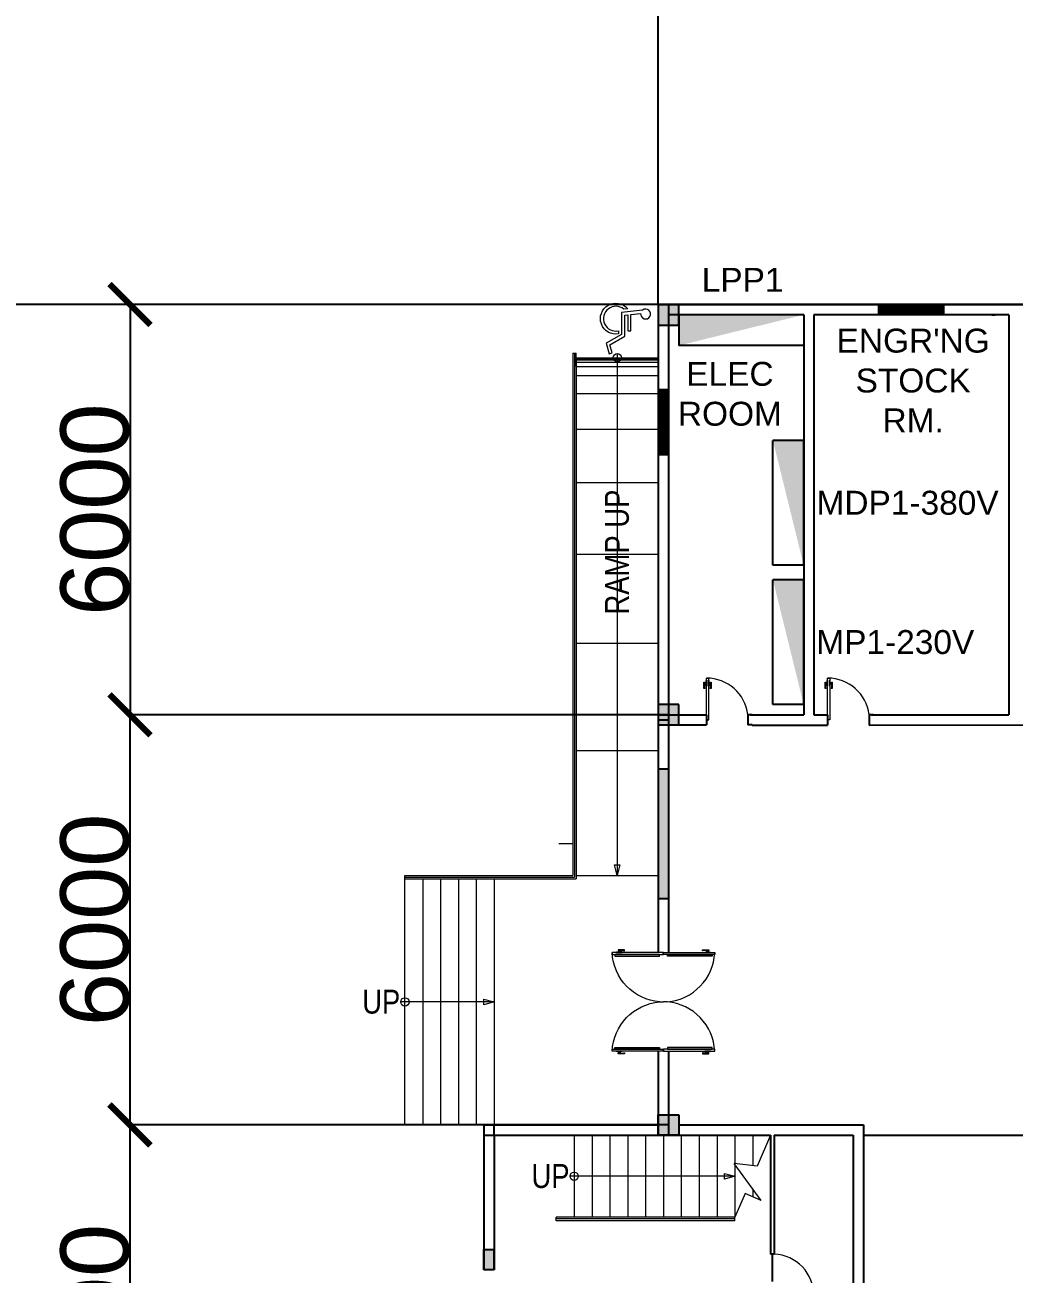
# Model space of a CAD drawing. Header units: millimetres. Extents: x 3339 to 2017737, y 4955 to 2748989.
# Drawn here: x 1275934 to 1290393, y 1294329 to 1312598 of the extents above; entities that cross this region are included whole.
import ezdxf

# ---------------------------------------------------------------- set-up
doc = ezdxf.new("R2010")
doc.units = ezdxf.units.MM
doc.header["$LTSCALE"] = 30
for name, color, linetype, lineweight in [('A-DETL-GENF', 92, 'Continuous', 13), ('A-DOOR', 31, 'Continuous', 13), ('STAIR', 1, 'Continuous', 5), ('T-WAL', 4, 'Continuous', 5)]:
    doc.layers.add(name, color=color, linetype=linetype, lineweight=lineweight)
for name, color, linetype in [('DIM LINES', 7, 'Continuous'), ('TEXT', 7, 'Continuous'), ('window', 92, 'Continuous')]:
    doc.layers.add(name, color=color, linetype=linetype)
doc.styles.add('Arial Narrow', font='ARIALN.TTF', dxfattribs={"height": 200})
doc.styles.get("Standard").update_dxf_attribs({"font": 'arial.ttf'})
doc.dimstyles.new('GREEN', dxfattribs={"dimtxt": 1000, "dimasz": 600, "dimexe": 0.18, "dimexo": 0.0625, "dimgap": 0.09, "dimtad": 2, "dimdec": 0, "dimzin": 0, "dimdsep": 46, "dimtxsty": 'Standard', "dimblk": 'ARCHTICK', "dimcen": 0.09, "dimclrd": 3, "dimclre": 3, "dimclrt": 2, "dimadec": 0, "dimazin": 0, "dimtfac": 1, "dimtdec": 0, "dimtofl": 0, "dimtmove": 0, "dimatfit": 3, "dimfxl": 1, "dimtolj": 1, "dimtzin": 0, "dimarcsym": 0})

# ---------------------------------------------------------------- blocks, each defined once
blk = doc.blocks.new('_ArchTick')
at = {"color": 0, "linetype": 'ByBlock', "const_width": 0.15}
blk.add_lwpolyline([(-0.5, -0.5), (0.5, 0.5)], dxfattribs=at)
blk = doc.blocks.new('*D723')
at = {"layer": 'Defpoints', "color": 0, "transparency": 16777216}
for p in [(1268483, 1308509), (1285193, 1308509), (1285193, 1238709)]:
    blk.add_point(p, dxfattribs=at)
at = {"layer": 'DIM LINES', "color": 3, "linetype": 'ByBlock', "lineweight": -2, "transparency": 16777216}
for p, q in [((1285193, 1308509), (1268483, 1308509)), ((1268483, 1238709), (1268483, 1308509)), ((1285193, 1238709), (1268483, 1238709))]:
    blk.add_line(p, q, dxfattribs=at)
at = {"layer": 'DIM LINES', "color": 3, "lineweight": -2, "transparency": 16777216, "xscale": 600, "yscale": 600, "zscale": 600}
for p, rotation in [((1268483, 1308509), 90), ((1268483, 1238709), 270)]:
    blk.add_blockref('_ArchTick', p, dxfattribs=dict(at, rotation=rotation))
at = {"layer": 'DIM LINES', "color": 2, "transparency": 16777216, "insert": (1267973, 1273609), "char_height": 1000, "attachment_point": 5, "rotation": 90}
blk.add_mtext('\\A1;69800', dxfattribs=at)
blk = doc.blocks.new('*D871')
at = {"layer": 'Defpoints', "color": 0, "transparency": 16777216}
for p in [(1375193, 1324539), (1285193, 1308509), (1375193, 1301709)]:
    blk.add_point(p, dxfattribs=at)
at = {"layer": 'DIM LINES', "color": 3, "linetype": 'ByBlock', "lineweight": -2, "transparency": 16777216}
for p, q in [((1285193, 1308509), (1285193, 1324539)), ((1285193, 1324539), (1375193, 1324539)), ((1375193, 1301709), (1375193, 1324539))]:
    blk.add_line(p, q, dxfattribs=at)
at = {"layer": 'DIM LINES', "color": 3, "lineweight": -2, "transparency": 16777216, "xscale": 600, "yscale": 600, "zscale": 600, "rotation": 180}
blk.add_blockref('_ArchTick', (1285193, 1324539), dxfattribs=at)
at = {"layer": 'DIM LINES', "color": 3, "lineweight": -2, "transparency": 16777216, "xscale": 600, "yscale": 600, "zscale": 600}
blk.add_blockref('_ArchTick', (1375193, 1324539), dxfattribs=at)
at = {"layer": 'DIM LINES', "color": 2, "transparency": 16777216, "insert": (1330193, 1325050), "char_height": 1000, "attachment_point": 5}
blk.add_mtext('\\A1;90000', dxfattribs=at)
blk = doc.blocks.new('*D872')
at = {"layer": 'Defpoints', "color": 0, "transparency": 16777216}
for p in [(1329193, 1319497), (1285193, 1308509), (1329193, 1289653)]:
    blk.add_point(p, dxfattribs=at)
at = {"layer": 'DIM LINES', "color": 3, "linetype": 'ByBlock', "lineweight": -2, "transparency": 16777216}
for p, q in [((1285193, 1308509), (1285193, 1319497)), ((1285193, 1319497), (1329193, 1319497)), ((1329193, 1289654), (1329193, 1319497))]:
    blk.add_line(p, q, dxfattribs=at)
at = {"layer": 'DIM LINES', "color": 3, "lineweight": -2, "transparency": 16777216, "xscale": 600, "yscale": 600, "zscale": 600, "rotation": 180}
blk.add_blockref('_ArchTick', (1285193, 1319497), dxfattribs=at)
at = {"layer": 'DIM LINES', "color": 3, "lineweight": -2, "transparency": 16777216, "xscale": 600, "yscale": 600, "zscale": 600}
blk.add_blockref('_ArchTick', (1329193, 1319497), dxfattribs=at)
at = {"layer": 'DIM LINES', "color": 2, "transparency": 16777216, "insert": (1307193, 1320008), "char_height": 1000, "attachment_point": 5}
blk.add_mtext('\\A1;44000', dxfattribs=at)
blk = doc.blocks.new('*D726')
at = {"layer": 'Defpoints', "color": 0, "transparency": 16777216}
for p in [(1291193, 1316216), (1285193, 1308509), (1291193, 1308509)]:
    blk.add_point(p, dxfattribs=at)
at = {"layer": 'DIM LINES', "color": 3, "linetype": 'ByBlock', "lineweight": -2, "transparency": 16777216}
for p, q in [((1285193, 1308509), (1285193, 1316216)), ((1285193, 1316216), (1291193, 1316216)), ((1291193, 1308509), (1291193, 1316216))]:
    blk.add_line(p, q, dxfattribs=at)
at = {"layer": 'DIM LINES', "color": 3, "lineweight": -2, "transparency": 16777216, "xscale": 600, "yscale": 600, "zscale": 600, "rotation": 180}
blk.add_blockref('_ArchTick', (1285193, 1316216), dxfattribs=at)
at = {"layer": 'DIM LINES', "color": 3, "lineweight": -2, "transparency": 16777216, "xscale": 600, "yscale": 600, "zscale": 600}
blk.add_blockref('_ArchTick', (1291193, 1316216), dxfattribs=at)
at = {"layer": 'DIM LINES', "color": 2, "transparency": 16777216, "insert": (1288193, 1316727), "char_height": 1000, "attachment_point": 5}
blk.add_mtext('\\A1;6000', dxfattribs=at)
blk = doc.blocks.new('*D878')
at = {"layer": 'Defpoints', "color": 0, "transparency": 16777216}
for p in [(1273181, 1308509), (1285193, 1308509), (1285193, 1284709)]:
    blk.add_point(p, dxfattribs=at)
at = {"layer": 'DIM LINES', "color": 3, "linetype": 'ByBlock', "lineweight": -2, "transparency": 16777216}
for p, q in [((1285193, 1308509), (1273181, 1308509)), ((1273181, 1284709), (1273181, 1308509)), ((1285193, 1284709), (1273181, 1284709))]:
    blk.add_line(p, q, dxfattribs=at)
at = {"layer": 'DIM LINES', "color": 3, "lineweight": -2, "transparency": 16777216, "xscale": 600, "yscale": 600, "zscale": 600}
for p, rotation in [((1273181, 1308509), 90), ((1273181, 1284709), 270)]:
    blk.add_blockref('_ArchTick', p, dxfattribs=dict(at, rotation=rotation))
at = {"layer": 'DIM LINES', "color": 2, "transparency": 16777216, "insert": (1272670, 1296609), "char_height": 1000, "attachment_point": 5, "rotation": 90}
blk.add_mtext('\\A1;23800', dxfattribs=at)
blk = doc.blocks.new('*D763')
at = {"layer": 'Defpoints', "color": 0, "transparency": 16777216}
for p in [(1285193, 1308509), (1277470, 1302509), (1285193, 1302509)]:
    blk.add_point(p, dxfattribs=at)
at = {"layer": 'DIM LINES', "color": 3, "linetype": 'ByBlock', "lineweight": -2, "transparency": 16777216}
for p, q in [((1285193, 1308509), (1277470, 1308509)), ((1277470, 1308509), (1277470, 1302509)), ((1285193, 1302509), (1277470, 1302509))]:
    blk.add_line(p, q, dxfattribs=at)
at = {"layer": 'DIM LINES', "color": 3, "lineweight": -2, "transparency": 16777216, "xscale": 600, "yscale": 600, "zscale": 600}
for p, rotation in [((1277470, 1308509), 90), ((1277470, 1302509), 270)]:
    blk.add_blockref('_ArchTick', p, dxfattribs=dict(at, rotation=rotation))
at = {"layer": 'DIM LINES', "color": 2, "transparency": 16777216, "insert": (1276959, 1305509), "char_height": 1000, "attachment_point": 5, "rotation": 90}
blk.add_mtext('\\A1;6000', dxfattribs=at)
blk = doc.blocks.new('*D764')
at = {"layer": 'Defpoints', "color": 0, "transparency": 16777216}
for p in [(1285343, 1302509), (1277469, 1296509), (1285343, 1296509)]:
    blk.add_point(p, dxfattribs=at)
at = {"layer": 'DIM LINES', "color": 3, "linetype": 'ByBlock', "lineweight": -2, "transparency": 16777216}
for p, q in [((1285343, 1302509), (1277469, 1302509)), ((1277469, 1302509), (1277469, 1296509)), ((1285343, 1296509), (1277469, 1296509))]:
    blk.add_line(p, q, dxfattribs=at)
at = {"layer": 'DIM LINES', "color": 3, "lineweight": -2, "transparency": 16777216, "xscale": 600, "yscale": 600, "zscale": 600}
for p, rotation in [((1277469, 1302509), 90), ((1277469, 1296509), 270)]:
    blk.add_blockref('_ArchTick', p, dxfattribs=dict(at, rotation=rotation))
at = {"layer": 'DIM LINES', "color": 2, "transparency": 16777216, "insert": (1276958, 1299509), "char_height": 1000, "attachment_point": 5, "rotation": 90}
blk.add_mtext('\\A1;6000', dxfattribs=at)
blk = doc.blocks.new('*D765')
at = {"layer": 'Defpoints', "color": 0, "transparency": 16777216}
for p in [(1285343, 1296509), (1277469, 1290509), (1285343, 1290509)]:
    blk.add_point(p, dxfattribs=at)
at = {"layer": 'DIM LINES', "color": 3, "linetype": 'ByBlock', "lineweight": -2, "transparency": 16777216}
for p, q in [((1285343, 1296509), (1277469, 1296509)), ((1277469, 1296509), (1277469, 1290509)), ((1285343, 1290509), (1277469, 1290509))]:
    blk.add_line(p, q, dxfattribs=at)
at = {"layer": 'DIM LINES', "color": 3, "lineweight": -2, "transparency": 16777216, "xscale": 600, "yscale": 600, "zscale": 600}
for p, rotation in [((1277469, 1296509), 90), ((1277469, 1290509), 270)]:
    blk.add_blockref('_ArchTick', p, dxfattribs=dict(at, rotation=rotation))
at = {"layer": 'DIM LINES', "color": 2, "transparency": 16777216, "insert": (1276959, 1293509), "char_height": 1000, "attachment_point": 5, "rotation": 90}
blk.add_mtext('\\A1;6000', dxfattribs=at)
blk = doc.blocks.new('poste w line 2')
h = blk.add_hatch(color=2)
h.dxf.hatch_style = 1
h.paths.add_polyline_path([(1353, 47318), (1053, 47318), (1053, 47018), (1353, 47018)])
at = {"color": 0}
for p, q in [((1053, 47168), (1053, 47318)), ((1053, 47318), (1353, 47318)), ((1353, 47318), (1353, 47018)), ((1053, 47018), (1053, 47168)), ((1353, 47018), (1053, 47018))]:
    blk.add_line(p, q, dxfattribs=at)
blk = doc.blocks.new('slash')
at = {"layer": 'STAIR'}
for p, q in [((2543, 11669), (2695, 12018)), ((2309, 11772), (2708, 11231)), ((2173, 10818), (2370, 11270))]:
    blk.add_line(p, q, dxfattribs=at)
for points in [[(2309, 11772), (2543, 11669)], [(2370, 11270), (2708, 11231)]]:
    blk.add_lwpolyline(points, dxfattribs=at)
blk = doc.blocks.new('double door no base 0.5')
at = {"color": 0}
for p, q in [((62065, 59903), (62095, 59903)), ((63478, 59903), (63508, 59903))]:
    blk.add_line(p, q, dxfattribs=at)
at = {"layer": 'A-DETL-GENF'}
for p, q in [((62095, 59843), (62095, 59193)), ((62118, 59843), (62095, 59843)), ((62118, 59193), (62118, 59843)), ((63456, 59193), (63456, 59843)), ((63456, 59843), (63478, 59843)), ((63478, 59843), (63478, 59193)), ((62036, 59324), (62027, 59332)), ((62027, 59332), (62027, 59271)), ((62042, 59332), (62027, 59332)), ((62027, 59271), (62036, 59271)), ((62037, 59271), (62027, 59271)), ((62027, 59271), (62027, 59242)), ((62027, 59242), (62037, 59242)), ((62036, 59271), (62036, 59324)), ((62036, 59324), (62042, 59324)), ((62037, 59242), (62037, 59271)), ((62037, 59268), (62037, 59244)), ((62061, 59268), (62037, 59268)), ((62037, 59244), (62061, 59244)), ((62042, 59324), (62042, 59332)), ((62065, 59299), (62061, 59294)), ((62061, 59294), (62061, 59218)), ((62061, 59244), (62061, 59268)), ((62061, 59218), (62065, 59214)), ((62065, 59214), (62065, 59299)), ((62095, 59193), (62118, 59193)), ((63478, 59193), (63456, 59193)), ((63508, 59214), (63508, 59299)), ((63508, 59299), (63513, 59294)), ((63513, 59218), (63508, 59214)), ((63513, 59294), (63513, 59218)), ((63513, 59244), (63513, 59268)), ((63513, 59268), (63537, 59268)), ((63537, 59244), (63513, 59244)), ((63532, 59324), (63532, 59332)), ((63532, 59332), (63546, 59332)), ((63538, 59324), (63532, 59324)), ((63537, 59271), (63546, 59271)), ((63537, 59242), (63537, 59271)), ((63537, 59268), (63537, 59244)), ((63546, 59242), (63537, 59242)), ((63538, 59324), (63546, 59332)), ((63538, 59271), (63538, 59324)), ((63546, 59271), (63538, 59271)), ((63546, 59332), (63546, 59271)), ((63546, 59271), (63546, 59242))]:
    blk.add_line(p, q, dxfattribs=at)
at = {"layer": 'A-DOOR', "lineweight": 18}
for p, q in [((62065, 59903), (62065, 59153)), ((62065, 59903), (62095, 59903)), ((62095, 59153), (62095, 59903)), ((63478, 59153), (63478, 59903)), ((63508, 59903), (63478, 59903)), ((63508, 59903), (63508, 59153)), ((62065, 59153), (62095, 59153)), ((63508, 59153), (63478, 59153))]:
    blk.add_line(p, q, dxfattribs=at)
at = {"layer": 'A-DOOR'}
blk.add_line((62787, 59847), (62787, 59903), dxfattribs=at)
for centre, start, end in [((62030, 59913), 272.6963, 355.0387), ((63544, 59913), 184.9613, 267.3037)]:
    blk.add_arc(centre, 760, start, end, dxfattribs=at)

msp = doc.modelspace()

# ---------------------------------------------------------------- hatches: boundary and pattern name
h = msp.add_hatch(color=2)
h.dxf.hatch_style = 1
h.paths.add_polyline_path([(1285493.449, 1308509.357), (1285193.449, 1308509.357), (1285193.449, 1308209.357), (1285493.449, 1308209.357)])
at = {"true_color": 0xf8d731}
h = msp.add_hatch(color=40, dxfattribs=at)
h.dxf.hatch_style = 1
h.paths.add_polyline_path([(1285493.449, 1308359.177), (1285493.449, 1307909.177), (1287318.449, 1308359.177)])
h = msp.add_hatch(color=40, dxfattribs=at)
h.dxf.hatch_style = 1
h.paths.add_polyline_path([(1287318.449, 1306521.758), (1286868.449, 1306521.758), (1287318.449, 1304696.758)])
h = msp.add_hatch(color=40, dxfattribs=at)
h.dxf.hatch_style = 1
h.paths.add_polyline_path([(1287318.449, 1304484.177), (1286868.449, 1304484.177), (1287318.449, 1302659.177)])
h = msp.add_hatch(color=2)
h.dxf.hatch_style = 1
h.paths.add_polyline_path([(1285493.449, 1302659.357), (1285193.449, 1302659.357), (1285193.449, 1302359.357), (1285493.449, 1302359.357)])
at = {"layer": 'window'}
h = msp.add_hatch(dxfattribs=at)
h.set_pattern_fill('ANSI31', color=256)
h.set_pattern_definition([(45, (1284339.95848, 1237541.06652), (-0.08838834765, 0.08838834765), [])])
h.paths.add_polyline_path([(1289368.449, 1308509.177), (1288418.449, 1308509.177), (1288418.449, 1308359.177), (1289368.449, 1308359.177)])
h = msp.add_hatch(dxfattribs=at)
h.set_pattern_fill('ANSI31', color=256, angle=90)
h.set_pattern_definition([(135, (1356161.56018, 1302230.86665), (-0.08838834765, -0.08838834765), [])])
h.paths.add_polyline_path([(1285193.449, 1307259.357), (1285193.449, 1306309.357), (1285343.449, 1306309.357), (1285343.449, 1307259.357)])
h = msp.add_hatch(color=256, dxfattribs=at)
h.dxf.hatch_style = 1
h.paths.add_polyline_path([(1285341.829, 1301720.107), (1285193.449, 1301720.107), (1285193.449, 1299820.107), (1285341.829, 1299820.107)])
h = msp.add_hatch(color=256, dxfattribs=at)
h.dxf.hatch_style = 1
h.paths.add_polyline_path([(1282793.449, 1247889.357), (1282643.449, 1247889.357), (1282643.449, 1247589.357), (1282793.449, 1247589.357)])
h.paths.add_polyline_path([(1282793.449, 1294689.357), (1282643.449, 1294689.357), (1282643.449, 1294389.357), (1282793.449, 1294389.357)])

# ---------------------------------------------------------------- linework, layer by layer
for p, q in [((1297193.449, 1308509.357), (1285193.449, 1308509.357)), ((1285193.449, 1308509.357), (1285193.449, 1299030.857)), ((1285343.449, 1308509.357), (1285343.449, 1299030.857)), ((1287118.449, 1308359.357), (1285343.449, 1308359.357)), ((1287318.449, 1308359.177), (1285493.449, 1308359.177)), ((1285493.449, 1308359.177), (1285493.449, 1307909.177)), ((1287318.449, 1308359.177), (1287318.449, 1307909.177)), ((1290268.449, 1308359.177), (1287468.449, 1308359.177)), ((1290118.449, 1308359.357), (1290068.449, 1308359.357)), ((1290068.449, 1308359.357), (1290118.449, 1308359.357)), ((1290318.449, 1308359.357), (1290268.449, 1308359.357)), ((1290318.449, 1308359.357), (1290318.449, 1302509.177)), ((1287318.449, 1307909.177), (1285493.449, 1307909.177)), ((1286868.449, 1304696.758), (1286868.449, 1306521.758)), ((1287318.449, 1306521.758), (1286868.449, 1306521.758)), ((1287318.449, 1304696.758), (1287318.449, 1306521.758)), ((1287318.449, 1304696.758), (1286868.449, 1304696.758)), ((1286868.449, 1302659.177), (1286868.449, 1304484.177)), ((1287318.449, 1304484.177), (1286868.449, 1304484.177)), ((1287318.449, 1302659.177), (1287318.449, 1304484.177)), ((1287318.449, 1302659.177), (1286868.449, 1302659.177)), ((1286564.699, 1302509.357), (1286503.075, 1302509.357)), ((1286503.075, 1302509.357), (1286503.075, 1302359.357)), ((1288335.949, 1302509.177), (1288274.325, 1302509.177)), ((1288274.325, 1302509.177), (1288274.325, 1302359.177)), ((1286564.699, 1302359.357), (1286503.075, 1302359.357)), ((1288274.325, 1302359.177), (1288274.325, 1302359.177)), ((1285193.449, 1297587.857), (1285193.449, 1296359.357)), ((1285343.449, 1297587.857), (1285343.449, 1296359.357)), ((1282793.449, 1296509.357), (1282643.449, 1296509.357)), ((1282643.449, 1296509.357), (1282643.449, 1296359.357)), ((1282643.449, 1296359.357), (1282793.449, 1296359.357)), ((1282793.449, 1296359.357), (1282793.449, 1296509.357)), ((1283701.783, 1296359.357), (1286835.116, 1296359.357)), ((1288193.449, 1296359.357), (1297193.449, 1296359.357))]:
    msp.add_line(p, q)
at = {"color": 0}
for p, q in [((1285193.449, 1308509.357), (1297443.449, 1308509.357)), ((1285193.449, 1308509.357), (1285193.449, 1302509.357)), ((1285193.449, 1308509.357), (1285193.449, 1299030.857)), ((1285193.449, 1308509.357), (1285193.449, 1308209.357)), ((1285193.449, 1308509.357), (1289993.449, 1308509.357)), ((1285193.449, 1308509.357), (1295193.449, 1308509.357)), ((1285193.449, 1308509.357), (1287193.449, 1308509.357)), ((1285193.449, 1308509.357), (1291193.449, 1308509.357)), ((1285193.449, 1308509.357), (1285193.449, 1299030.857)), ((1285193.449, 1308509.357), (1288193.449, 1308509.357)), ((1287318.449, 1308359.177), (1287318.449, 1302509.177)), ((1287468.449, 1308359.177), (1287468.449, 1302509.177)), ((1285193.449, 1308209.357), (1285343.449, 1308209.357)), ((1285193.449, 1302509.357), (1285897.199, 1302509.357)), ((1285193.449, 1302509.357), (1285193.449, 1299030.857)), ((1285193.449, 1302434.357), (1285343.449, 1302434.357)), ((1285343.449, 1302509.357), (1285343.449, 1302359.357)), ((1285897.199, 1302509.357), (1285897.199, 1302359.357)), ((1285897.199, 1302509.357), (1285897.199, 1302359.357)), ((1285897.199, 1302509.357), (1285897.199, 1302359.357)), ((1285897.199, 1302434.357), (1285927.199, 1302434.357)), ((1286536.199, 1302509.357), (1287318.449, 1302509.177)), ((1287468.449, 1302509.177), (1287668.449, 1302509.177)), ((1287668.449, 1302509.177), (1287668.449, 1302359.177)), ((1287668.449, 1302509.177), (1287668.449, 1302359.177)), ((1287668.449, 1302509.177), (1287668.449, 1302359.177)), ((1288307.449, 1302509.177), (1290268.449, 1302509.177)), ((1290068.449, 1302509.357), (1290118.449, 1302509.357)), ((1290268.449, 1302509.357), (1290318.449, 1302509.357)), ((1285193.449, 1302359.357), (1285897.199, 1302359.357)), ((1286564.699, 1302359.177), (1287668.449, 1302359.177)), ((1288274.325, 1302359.177), (1293525.949, 1302359.357)), ((1285193.449, 1297587.857), (1285193.449, 1296359.357)), ((1285193.449, 1297587.857), (1285193.449, 1296509.357)), ((1285193.449, 1297587.857), (1285193.449, 1296509.357)), ((1282643.449, 1296509.357), (1285193.449, 1296509.357)), ((1282643.449, 1296509.357), (1282643.449, 1294389.357)), ((1282793.449, 1296359.357), (1285193.449, 1296359.357)), ((1282793.449, 1296359.357), (1282793.449, 1294389.357)), ((1285193.449, 1296359.357), (1285193.449, 1296509.357)), ((1285193.449, 1296509.357), (1285193.449, 1296359.357)), ((1285193.449, 1296509.357), (1285193.449, 1296359.357)), ((1285193.449, 1296359.357), (1286835.116, 1296359.357)), ((1285493.449, 1296509.357), (1288193.449, 1296509.357)), ((1285493.449, 1296359.357), (1286835.116, 1296359.357)), ((1286835.116, 1296359.357), (1286835.116, 1294619.345)), ((1286885.116, 1296359.357), (1288043.449, 1296359.357)), ((1286885.116, 1296359.357), (1288043.449, 1296359.357)), ((1286885.116, 1296359.357), (1286885.116, 1294619.345)), ((1288043.449, 1296359.357), (1288043.449, 1293909.357)), ((1288193.449, 1296509.357), (1288193.449, 1293909.357)), ((1288193.449, 1296359.357), (1288193.449, 1293759.357)), ((1286885.116, 1294619.345), (1286835.116, 1294619.345)), ((1286860.116, 1294619.345), (1286860.116, 1294219.345))]:
    msp.add_line(p, q, dxfattribs=at)
for points in [[(1285493.449, 1308509.357), (1285193.449, 1308509.357), (1285193.449, 1308209.357), (1285493.449, 1308209.357), (1285493.449, 1308509.357)], [(1285493.449, 1302659.357), (1285193.449, 1302659.357), (1285193.449, 1302359.357), (1285493.449, 1302359.357), (1285493.449, 1302659.357)]]:
    msp.add_lwpolyline(points, close=True)
at = {"layer": 'A-DETL-GENF'}
for p, q in [((1285859.099, 1302955.57), (1285859.099, 1302984.145)), ((1285859.099, 1302984.145), (1285868.624, 1302984.145)), ((1285859.099, 1302893.765), (1285859.099, 1302955.57)), ((1285859.099, 1302955.57), (1285867.685, 1302955.57)), ((1285868.624, 1302955.57), (1285859.099, 1302955.57)), ((1285867.685, 1302955.57), (1285867.685, 1302902.655)), ((1285868.624, 1302984.145), (1285868.624, 1302955.57)), ((1285868.624, 1302957.951), (1285868.624, 1302981.764)), ((1285868.624, 1302981.764), (1285892.437, 1302981.764)), ((1285892.437, 1302957.951), (1285868.624, 1302957.951)), ((1285892.437, 1303007.957), (1285897.199, 1303012.72)), ((1285892.437, 1302931.757), (1285892.437, 1303007.957)), ((1285892.437, 1302981.764), (1285892.437, 1302957.951)), ((1285897.199, 1302926.995), (1285892.437, 1302931.757)), ((1285897.199, 1303012.72), (1285897.199, 1302926.995)), ((1285927.199, 1303012.72), (1285931.962, 1303007.957)), ((1285927.199, 1302926.995), (1285927.199, 1303012.72)), ((1285931.962, 1302931.757), (1285927.199, 1302926.995)), ((1285931.962, 1303007.957), (1285931.962, 1302931.757)), ((1285931.962, 1302957.951), (1285931.962, 1302981.764)), ((1285931.962, 1302981.764), (1285955.774, 1302981.764)), ((1285955.774, 1302957.951), (1285931.962, 1302957.951)), ((1285955.774, 1302955.57), (1285955.774, 1302984.145)), ((1285955.774, 1302984.145), (1285965.299, 1302984.145)), ((1285955.774, 1302981.764), (1285955.774, 1302957.951)), ((1285965.299, 1302955.57), (1285955.774, 1302955.57)), ((1285956.714, 1302902.655), (1285956.714, 1302955.57)), ((1285956.714, 1302955.57), (1285965.299, 1302955.57)), ((1285965.299, 1302984.145), (1285965.299, 1302955.57)), ((1285965.299, 1302955.57), (1285965.299, 1302893.765)), ((1287630.349, 1302955.39), (1287630.349, 1302983.965)), ((1287630.349, 1302983.965), (1287639.874, 1302983.965)), ((1287630.349, 1302893.585), (1287630.349, 1302955.39)), ((1287630.349, 1302955.39), (1287638.935, 1302955.39)), ((1287639.874, 1302955.39), (1287630.349, 1302955.39)), ((1287638.935, 1302955.39), (1287638.935, 1302902.475)), ((1287639.874, 1302983.965), (1287639.874, 1302955.39)), ((1287639.874, 1302957.771), (1287639.874, 1302981.584)), ((1287639.874, 1302981.584), (1287663.687, 1302981.584)), ((1287663.687, 1302957.771), (1287639.874, 1302957.771)), ((1287663.687, 1303007.777), (1287668.449, 1303012.54)), ((1287663.687, 1302931.577), (1287663.687, 1303007.777)), ((1287663.687, 1302981.584), (1287663.687, 1302957.771)), ((1287668.449, 1302926.815), (1287663.687, 1302931.577)), ((1287668.449, 1303012.54), (1287668.449, 1302926.815)), ((1287698.449, 1303012.54), (1287703.212, 1303007.777)), ((1287698.449, 1302926.815), (1287698.449, 1303012.54)), ((1287703.212, 1302931.577), (1287698.449, 1302926.815)), ((1287703.212, 1303007.777), (1287703.212, 1302931.577)), ((1287703.212, 1302957.771), (1287703.212, 1302981.584)), ((1287703.212, 1302981.584), (1287727.024, 1302981.584)), ((1287727.024, 1302957.771), (1287703.212, 1302957.771)), ((1287727.024, 1302955.39), (1287727.024, 1302983.965)), ((1287727.024, 1302983.965), (1287736.549, 1302983.965)), ((1287727.024, 1302981.584), (1287727.024, 1302957.771)), ((1287736.549, 1302955.39), (1287727.024, 1302955.39)), ((1287727.964, 1302902.475), (1287727.964, 1302955.39)), ((1287727.964, 1302955.39), (1287736.549, 1302955.39)), ((1287736.549, 1302983.965), (1287736.549, 1302955.39)), ((1287736.549, 1302955.39), (1287736.549, 1302893.585)), ((1285867.685, 1302902.655), (1285859.099, 1302894.07)), ((1285873.47, 1302893.765), (1285859.099, 1302893.765)), ((1285867.685, 1302902.655), (1285873.47, 1302902.655)), ((1285873.47, 1302902.655), (1285873.47, 1302893.765)), ((1285950.929, 1302893.765), (1285950.929, 1302902.655)), ((1285950.929, 1302902.655), (1285956.714, 1302902.655)), ((1285965.299, 1302893.765), (1285950.929, 1302893.765)), ((1285956.714, 1302902.655), (1285965.299, 1302894.07)), ((1287638.935, 1302902.475), (1287630.349, 1302893.89)), ((1287644.72, 1302893.585), (1287630.349, 1302893.585)), ((1287638.935, 1302902.475), (1287644.72, 1302902.475)), ((1287644.72, 1302902.475), (1287644.72, 1302893.585)), ((1287722.179, 1302893.585), (1287722.179, 1302902.475)), ((1287722.179, 1302902.475), (1287727.964, 1302902.475)), ((1287736.549, 1302893.585), (1287722.179, 1302893.585)), ((1287727.964, 1302902.475), (1287736.549, 1302893.89))]:
    msp.add_line(p, q, dxfattribs=at)
at = {"layer": 'A-DOOR', "lineweight": 18}
for p, q in [((1285897.199, 1302434.357), (1285897.199, 1303044.857)), ((1285897.199, 1303044.857), (1285927.199, 1303044.857)), ((1285927.199, 1303044.857), (1285927.199, 1302434.357)), ((1287668.449, 1302434.177), (1287668.449, 1303044.677)), ((1287668.449, 1303044.677), (1287698.449, 1303044.677)), ((1287698.449, 1303044.677), (1287698.449, 1302434.177)), ((1285897.199, 1302434.357), (1285897.199, 1302509.357)), ((1285927.199, 1302434.357), (1285897.199, 1302434.357)), ((1287668.449, 1302434.177), (1287668.449, 1302509.177)), ((1287698.449, 1302434.177), (1287668.449, 1302434.177))]:
    msp.add_line(p, q, dxfattribs=at)
at = {"layer": 'A-DOOR'}
for centre, start, end in [((1285897.199, 1302434.357), 7.05662, 90), ((1287668.449, 1302434.177), 7.05662, 90), ((1286860.116, 1294009.357), 0, 87.6530792)]:
    msp.add_arc(centre, 610.5, start, end, dxfattribs=at)
at = {"layer": 'STAIR'}
for p, q in [((1283993.449, 1307698.941), (1283993.449, 1307796.857)), ((1283993.449, 1307601.024), (1283993.449, 1307731.58)), ((1283993.449, 1307666.302), (1283993.449, 1307731.58)), ((1283993.449, 1307715.26), (1285193.449, 1307715.26)), ((1283993.449, 1307698.941), (1285193.449, 1307698.941)), ((1283993.449, 1307666.302), (1285193.449, 1307666.302)), ((1283993.449, 1307601.024), (1285193.449, 1307601.024)), ((1283943.449, 1300620.978), (1283740.039, 1300620.978)), ((1281487.894, 1296509.357), (1281487.894, 1300159.357)), ((1281487.894, 1300159.357), (1283943.449, 1300159.357)), ((1281487.894, 1300134.357), (1283968.449, 1300134.357)), ((1281487.894, 1300109.357), (1283993.449, 1300109.357)), ((1286835.116, 1296359.357), (1286638.455, 1295907.455)), ((1286464.623, 1295508.012), (1286312.894, 1295159.357)), ((1283701.783, 1295109.357), (1283701.783, 1295159.357)), ((1286312.894, 1295109.357), (1286312.894, 1295159.357))]:
    msp.add_line(p, q, dxfattribs=at)
at = {"layer": 'STAIR', "color": 1}
for p, q in [((1284593.449, 1307791.959), (1284593.449, 1300159.357)), ((1284593.449, 1300159.357), (1284551.484, 1300312.755)), ((1284551.484, 1300312.755), (1284632.249, 1300312.755)), ((1284632.249, 1300312.755), (1284593.449, 1300159.357)), ((1282640.051, 1298267.393), (1282640.051, 1298348.157)), ((1282640.051, 1298348.157), (1282793.449, 1298309.357)), ((1282793.449, 1298309.357), (1281427.514, 1298309.357)), ((1282793.449, 1298309.357), (1282640.051, 1298267.393)), ((1286159.496, 1295717.393), (1286159.496, 1295798.157)), ((1286159.496, 1295798.157), (1286312.894, 1295759.357)), ((1286312.894, 1295759.357), (1283902.514, 1295759.357)), ((1286312.894, 1295759.357), (1286159.496, 1295717.393))]:
    msp.add_line(p, q, dxfattribs=at)
at = {"layer": 'STAIR', "color": 244, "linetype": 'ByBlock', "true_color": 0x991b1e}
for p, q in [((1282532.338, 1297709.357), (1282532.338, 1296509.357)), ((1286835.116, 1296359.357), (1283701.783, 1296359.357)), ((1283962.894, 1296359.357), (1283962.894, 1295159.357)), ((1284224.005, 1296359.357), (1284224.005, 1295159.357)), ((1284485.116, 1296359.357), (1284485.116, 1295159.357)), ((1284746.227, 1296359.357), (1284746.227, 1295159.357)), ((1285007.338, 1296359.357), (1285007.338, 1295159.357)), ((1285268.449, 1296359.357), (1285268.449, 1295159.357)), ((1285529.56, 1296359.357), (1285529.56, 1295159.357)), ((1285790.671, 1296359.357), (1285790.671, 1295159.357)), ((1286051.783, 1296359.357), (1286051.783, 1295159.357)), ((1286312.894, 1296359.357), (1286312.894, 1295944.657)), ((1286574.005, 1296359.357), (1286574.005, 1295914.82)), ((1286312.894, 1295928.904), (1286312.894, 1295159.357)), ((1286574.005, 1295575.602), (1286574.005, 1295460.41)), ((1286312.894, 1295159.357), (1283701.783, 1295159.357)), ((1286312.894, 1295134.357), (1283701.783, 1295134.357)), ((1286312.894, 1295109.357), (1283701.783, 1295109.357))]:
    msp.add_line(p, q, dxfattribs=at)
at = {"layer": 'STAIR', "color": 0, "linetype": 'ByBlock'}
for points in [[(1284746.455, 1308447.452), (1284689.902, 1308440.607, 1.607748101), (1284611.951, 1308124.771), (1284611.951, 1308078.895, -1.729757262)], [(1284701.998, 1308351.367), (1284747.021, 1308356.817), (1284747.021, 1308123.588), (1284792.044, 1308123.588), (1284792.044, 1308362.267), (1284934.985, 1308379.569, 4.985504912), (1284963.025, 1308428.315), (1284656.974, 1308391.269), (1284656.974, 1308072.89), (1284428.547, 1307943.002), (1284476.244, 1307787.88), (1284519.279, 1307801.112), (1284482.196, 1307921.715), (1284701.998, 1308046.699)]]:
    msp.add_lwpolyline(points, format="xyb", close=True, dxfattribs=at)
at = {"layer": 'STAIR', "color": 1}
for centre in [(1284593.449, 1307731.58), (1281487.894, 1298309.357), (1283962.894, 1295759.357)]:
    msp.add_circle(centre, 60.379, dxfattribs=at)
at = {"layer": 'T-WAL', "color": 244, "linetype": 'ByBlock', "true_color": 0x991b1e}
for p, q in [((1283943.449, 1307796.857), (1283943.449, 1300159.357)), ((1283943.449, 1307796.857), (1283993.449, 1307796.857)), ((1283968.449, 1307796.857), (1283968.449, 1300134.357)), ((1283993.449, 1307731.58), (1283993.449, 1300109.357)), ((1283993.449, 1307731.58), (1285193.449, 1307731.58)), ((1283993.449, 1307470.469), (1285193.449, 1307470.469)), ((1283993.449, 1307209.357), (1285193.449, 1307209.357)), ((1283993.449, 1306687.135), (1285193.449, 1306687.135)), ((1283993.449, 1305903.802), (1285193.449, 1305903.802)), ((1283993.449, 1304859.357), (1285193.449, 1304859.357)), ((1283993.449, 1303553.802), (1285193.449, 1303553.802)), ((1283993.449, 1301987.135), (1285193.449, 1301987.135)), ((1281749.005, 1300109.357), (1281749.005, 1296509.357)), ((1282010.116, 1300109.357), (1282010.116, 1296509.357)), ((1282271.227, 1300109.357), (1282271.227, 1296509.357)), ((1282532.338, 1300109.357), (1282532.338, 1296509.357)), ((1282793.449, 1300109.357), (1282793.449, 1296509.357)), ((1283993.449, 1300159.357), (1285193.449, 1300159.357)), ((1282010.116, 1297709.357), (1282010.116, 1296509.357)), ((1282271.227, 1297709.357), (1282271.227, 1296509.357)), ((1282793.449, 1297759.357), (1282793.449, 1296509.357)), ((1282793.449, 1296509.357), (1281487.894, 1296509.357))]:
    msp.add_line(p, q, dxfattribs=at)
at = {"layer": 'window'}
for p, q in [((1288418.449, 1308359.177), (1288418.449, 1308509.177)), ((1289368.449, 1308359.177), (1289368.449, 1308509.177)), ((1285343.449, 1307259.357), (1285193.449, 1307259.357)), ((1285343.449, 1307259.357), (1285193.449, 1307259.357)), ((1285343.449, 1306309.357), (1285193.449, 1306309.357)), ((1285193.449, 1301720.107), (1285341.829, 1301720.107)), ((1285193.449, 1299820.107), (1285341.829, 1299820.107)), ((1282643.449, 1294389.357), (1282643.449, 1294689.357)), ((1282643.449, 1294689.357), (1282793.449, 1294689.357)), ((1282793.449, 1294389.357), (1282793.449, 1294689.357)), ((1282793.449, 1294389.357), (1282643.449, 1294389.357))]:
    msp.add_line(p, q, dxfattribs=at)

# ---------------------------------------------------------------- block references
at = {"color": 0, "xscale": -1, "rotation": 270.0004165749342}
msp.add_blockref('double door no base 0.5', (1225365.678, 1235522.151), dxfattribs=at)
at = {"color": 0, "rotation": 89.99958342506585}
msp.add_blockref('double door no base 0.5', (1345171.22, 1235522.151), dxfattribs=at)
at = {"color": 0}
msp.add_blockref('poste w line 2', (1284139.958, 1249341.247), dxfattribs=at)
at = {"layer": 'STAIR', "color": 0, "rotation": 179.9999999999972}
msp.add_blockref('slash', (1289008.051, 1307177.468), dxfattribs=at)

# ---------------------------------------------------------------- texts
at = {"layer": 'STAIR', "color": 1, "insert": (1284412.474, 1303975.658), "char_height": 350, "attachment_point": 1, "rotation": 90, "style": 'Arial Narrow'}
msp.add_mtext_dynamic_manual_height_columns('RAMP UP', width=2734.67667, gutter_width=1011.132, heights=[253.4], dxfattribs=at)
at = {"layer": 'STAIR', "color": 1, "char_height": 350, "attachment_point": 1, "style": 'Arial Narrow'}
for insert in [(1280864.037, 1298487.819), (1283339.037, 1295937.819)]:
    msp.add_mtext_dynamic_manual_height_columns('UP', width=800.09192, gutter_width=1, heights=[136.329], dxfattribs=dict(at, insert=insert))
at = {"layer": 'TEXT', "color": 40, "true_color": 0xf8d731, "char_height": 350, "attachment_point": 1}
for s, width, insert in [('\\pxqc;LPP1', 837.91337, (1286007.02, 1309045.014)), ('\\pxqc;MDP1-380V', 2594.30328, (1287540.225, 1305784.974)), ('\\pxqc;MP1-230V', 2234.38746, (1287540.225, 1303747.394))]:
    msp.add_mtext_dynamic_manual_height_columns(s, width=width, gutter_width=0, heights=[0], dxfattribs=dict(at, insert=insert))
at = {"layer": 'TEXT', "char_height": 350, "attachment_point": 1}
for s, width, heights, insert in [("\\pxqc;ENGR'NG\\PSTOCK\\PRM.", 2302.67066, [1780.111], (1287768.131, 1308156.046)), ('\\pxqc;ELEC\\PROOM', 1750.13195, [1455.291], (1285364.643, 1307670.137))]:
    msp.add_mtext_dynamic_manual_height_columns(s, width=width, gutter_width=0, heights=heights, dxfattribs=dict(at, insert=insert))

# ---------------------------------------------------------------- dimensions: what is measured, and where the dimension line sits
at = {"layer": 'DIM LINES', "color": 0}
for base, p2, picture, middle in [((1375193.449, 1324539.298), (1375193.449, 1301709.357), '*D871', (1330193.449, 1325049.961)), ((1329193.449, 1319496.948), (1329193.449, 1289653.482), '*D872', (1307193.449, 1320007.611)), ((1291193.449, 1316215.99), (1291193.449, 1308509.357), '*D726', (1288193.449, 1316726.652))]:
    dim = msp.add_linear_dim(base=base, p1=(1285193.449, 1308509.357), p2=p2, dimstyle='GREEN', dxfattribs=at)
    dim.commit()
    dim.dimension.update_dxf_attribs({"geometry": picture, "text_midpoint": middle})
for base, p1, p2, picture, middle in [((1268483.419, 1308509.357), (1285193.449, 1238709.357), (1285193.449, 1308509.357), '*D723', (1267972.756, 1273609.357)), ((1273181.075, 1308509.357), (1285193.449, 1284709.357), (1285193.449, 1308509.357), '*D878', (1272670.071, 1296609.357)), ((1277469.705, 1302509.357), (1285193.449, 1308509.357), (1285193.449, 1302509.357), '*D763', (1276959.042, 1305509.357)), ((1277469.145, 1296509.357), (1285343.449, 1302509.357), (1285343.449, 1296509.357), '*D764', (1276958.482, 1299509.357)), ((1277469.325, 1290509.357), (1285343.449, 1296509.357), (1285343.449, 1290509.357), '*D765', (1276958.662, 1293509.357))]:
    dim = msp.add_linear_dim(base=base, p1=p1, p2=p2, angle=90, dimstyle='GREEN', dxfattribs=at)
    dim.commit()
    dim.dimension.update_dxf_attribs({"geometry": picture, "text_midpoint": middle})

doc.saveas('drawing.dxf')
